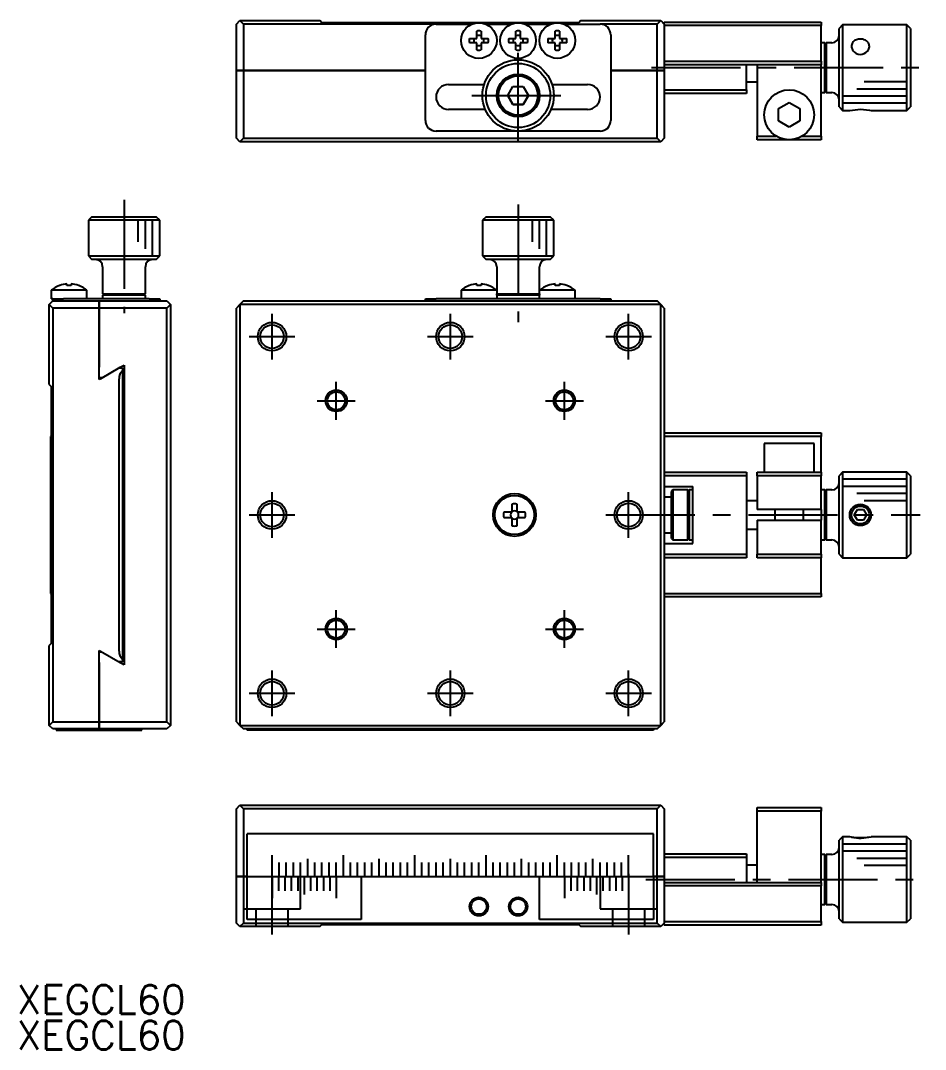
# Model space of a CAD drawing. Extents: x 17 to 272, y 4 to 148.
# Drawn here: x 17.5 to 144.4, y 4.3 to 148.5 of the extents above; entities that cross this region are included whole.
import ezdxf

# ---------------------------------------------------------------- set-up
doc = ezdxf.new("R2010")
doc.units = 0
doc.header["$LTSCALE"] = 10
doc.linetypes.add('CENTER', pattern=[2, 1.25, -0.25, 0.25, -0.25])
doc.linetypes.add('DASHED', pattern=[3.5, 2, -1.5])
doc.layers.get('0').update_dxf_attribs({"linetype": 'CONTINUOUS'})
doc.layers.add('CENTER', color=1, linetype='CENTER')
doc.styles.get("Standard").update_dxf_attribs({"font": 'txt.shx', "bigfont": '@extfont2.shx'})

msp = doc.modelspace()

# ---------------------------------------------------------------- linework, layer by layer
at = {"color": 7, "linetype": 'CONTINUOUS'}
for p, q in [((47.75, 148), (48.25, 148.5)), ((47.75, 141.5), (47.75, 148)), ((48.25, 148.5), (48.75, 148)), ((48.25, 148.5), (59.45, 148.5)), ((48.75, 148), (48.75, 141.5)), ((75.75, 148), (48.75, 148)), ((59.75, 148.2), (59.45, 148.5)), ((81.75, 148.2), (59.75, 148.2)), ((75.75, 148), (80.770204, 148)), ((87.25, 148.2), (81.75, 148.2)), ((82.729796, 148), (86.270204, 148)), ((92.75, 148.2), (87.25, 148.2)), ((88.229796, 148), (91.770204, 148)), ((95.75, 148.2), (92.75, 148.2)), ((93.729796, 148), (98.75, 148)), ((96.05, 148.5), (95.75, 148.2)), ((96.05, 148.5), (107.25, 148.5)), ((106.75, 148), (98.75, 148)), ((106.75, 148), (107.25, 148.5)), ((106.75, 141.5), (106.75, 148)), ((107.25, 148.5), (107.75, 148)), ((107.75, 148.3), (129.75, 148.3)), ((107.75, 148), (107.75, 148.3)), ((107.75, 148), (107.75, 141.5)), ((129.75, 147.8), (107.75, 147.8)), ((129.75, 148.3), (129.75, 147.8)), ((129.75, 142.8), (129.75, 147.8)), ((132.75, 147.9), (132.25, 147.4)), ((132.25, 141.9), (132.25, 147.4)), ((132.75, 147.9), (132.75, 141.9)), ((141.75, 147.9), (132.75, 147.9)), ((141.75, 135.9), (141.75, 147.9)), ((142.25, 147.4), (141.75, 147.9)), ((142.25, 147.4), (142.25, 136.4)), ((74.25, 134.5), (74.25, 146.5)), ((80.433755, 146), (81.45, 146)), ((81.45, 146), (81.45, 147.016245)), ((82.05, 147.016245), (82.05, 146)), ((82.05, 146), (83.066245, 146)), ((85.933755, 146), (86.95, 146)), ((86.95, 146), (86.95, 147.016245)), ((87.55, 147.016245), (87.55, 146)), ((87.55, 146), (88.566245, 146)), ((91.433755, 146), (92.45, 146)), ((92.45, 146), (92.45, 147.016245)), ((93.05, 147.016245), (93.05, 146)), ((93.05, 146), (94.066245, 146)), ((100.25, 146.5), (100.25, 134.5)), ((134.438845, 145.685716), (134.327297, 145.600523)), ((134.564145, 145.759167), (134.438845, 145.685716)), ((134.699716, 145.819033), (134.564145, 145.759167)), ((136.078257, 145.674032), (135.952483, 145.750534)), ((136.188586, 145.586417), (136.078257, 145.674032)), ((81.45, 145.4), (80.433755, 145.4)), ((81.45, 144.383755), (81.45, 145.4)), ((83.066245, 145.4), (82.05, 145.4)), ((82.05, 145.4), (82.05, 144.383755)), ((86.95, 145.4), (85.933755, 145.4)), ((86.95, 144.383755), (86.95, 145.4)), ((88.566245, 145.4), (87.55, 145.4)), ((87.55, 145.4), (87.55, 144.383755)), ((92.45, 145.4), (91.433755, 145.4)), ((92.45, 144.383755), (92.45, 145.4)), ((94.066245, 145.4), (93.05, 145.4)), ((93.05, 145.4), (93.05, 144.383755)), ((130.25, 145.4), (129.75, 145.4)), ((130.25, 141.9), (130.25, 145.4)), ((130.45, 145.4), (130.25, 145.2)), ((130.45, 145.4), (130.45, 141.9)), ((131.25, 145.4), (130.45, 145.4)), ((134.00704, 145.013965), (134, 144.9)), ((134, 144.9), (134.00697, 144.785116)), ((134.00697, 144.785116), (134.032318, 144.652126)), ((134.03298, 145.143633), (134.00704, 145.013965)), ((134.032318, 144.652126), (134.076765, 144.51874)), ((134.080013, 145.27299), (134.03298, 145.143633)), ((134.076765, 144.51874), (134.139411, 144.389455)), ((134.145046, 145.391865), (134.080013, 145.27299)), ((134.139411, 144.389455), (134.217933, 144.268466)), ((134.227385, 145.500935), (134.145046, 145.391865)), ((134.327297, 145.600523), (134.227385, 145.500935)), ((136.283766, 145.487928), (136.188586, 145.586417)), ((136.238337, 144.21273), (136.326237, 144.33251)), ((136.363552, 145.378342), (136.283766, 145.487928)), ((136.326237, 144.33251), (136.376895, 144.419339)), ((136.424444, 145.263004), (136.363552, 145.378342)), ((136.376895, 144.419339), (136.436617, 144.553232)), ((136.468588, 145.137894), (136.424444, 145.263004)), ((136.436617, 144.553232), (136.476335, 144.687911)), ((136.493803, 145.006981), (136.468588, 145.137894)), ((136.476335, 144.687911), (136.497266, 144.828224)), ((136.5, 144.900001), (136.493803, 145.006981)), ((136.497266, 144.828224), (136.5, 144.900001)), ((107.75, 142.8), (129.75, 142.8)), ((129.75, 142.8), (129.75, 142.3)), ((47.75, 132), (47.75, 141.5)), ((47.75, 141.5), (48.75, 141.5)), ((48.75, 141.5), (47.75, 141.5)), ((48.75, 141.5), (48.75, 132)), ((74.25, 141.5), (48.75, 141.5)), ((48.75, 141.5), (74.25, 141.5)), ((106.75, 141.5), (100.25, 141.5)), ((100.25, 141.5), (106.75, 141.5)), ((106.75, 132), (106.75, 141.5)), ((106.75, 141.5), (107.75, 141.5)), ((107.75, 141.5), (106.75, 141.5)), ((129.75, 142.3), (107.75, 142.3)), ((107.75, 141.5), (107.75, 132)), ((119.25, 138.8), (119.25, 142.3)), ((120.75, 142.3), (120.75, 132.3)), ((129.75, 132.3), (129.75, 142.3)), ((130.25, 138.4), (130.25, 141.9)), ((130.45, 141.9), (130.45, 138.4)), ((132.25, 136.4), (132.25, 141.9)), ((132.75, 141.9), (132.75, 135.9)), ((119.25, 139.9), (120.75, 139.9)), ((77.5, 139.55), (82.496317, 139.55)), ((85.806624, 138), (86.528312, 139.25)), ((86.528312, 139.25), (87.971688, 139.25)), ((87.971688, 139.25), (88.693376, 138)), ((92.003683, 139.55), (97, 139.55)), ((107.75, 138.8), (119.25, 138.8)), ((119.25, 138.8), (119.25, 138.3)), ((130.25, 138.6), (130.45, 138.4)), ((86.528312, 136.75), (85.806624, 138)), ((85.806624, 138), (86.528312, 136.75)), ((88.693376, 138), (87.971688, 136.75)), ((87.971688, 136.75), (88.693376, 138)), ((119.25, 138.3), (107.75, 138.3)), ((123.75, 136.166025), (125.25, 137.032051)), ((125.25, 137.032051), (126.75, 136.166025)), ((129.75, 138.4), (130.25, 138.4)), ((130.45, 138.4), (131.25, 138.4)), ((82.645926, 136.05), (77.5, 136.05)), ((87.971688, 136.75), (86.528312, 136.75)), ((86.528312, 136.75), (87.971688, 136.75)), ((97, 136.05), (91.854074, 136.05)), ((123.75, 134.433975), (123.75, 136.166025)), ((126.75, 136.166025), (126.75, 134.433975)), ((132.25, 136.4), (132.75, 135.9)), ((132.75, 135.9), (133.750005, 135.9)), ((133.750005, 135.9), (135.254625, 136.090519)), ((133.750005, 135.9), (133.750219, 135.9)), ((133.750219, 135.9), (133.750466, 135.9)), ((135.254625, 136.090522), (136.511696, 135.955095)), ((136.511696, 135.955095), (136.749995, 135.9)), ((136.749995, 135.9), (141.75, 135.9)), ((141.75, 135.9), (142.25, 136.4)), ((125.25, 133.567949), (123.75, 134.433975)), ((126.75, 134.433975), (125.25, 133.567949)), ((87.25, 133), (75.75, 133)), ((98.75, 133), (87.25, 133)), ((48.25, 131.5), (47.75, 132)), ((48.75, 132), (48.25, 131.5)), ((107.25, 131.5), (48.25, 131.5)), ((48.75, 132), (106.75, 132)), ((107.25, 131.5), (106.75, 132)), ((107.75, 132), (107.25, 131.5)), ((120.75, 132.3), (123.447224, 132.3)), ((120.75, 131.8), (120.75, 132.3)), ((125.25, 131.8), (120.75, 131.8)), ((129.75, 131.8), (125.25, 131.8)), ((127.052776, 132.3), (129.75, 132.3)), ((129.75, 132.3), (129.75, 131.8)), ((27.5, 121), (27, 120.5)), ((37, 120.5), (27, 120.5)), ((27, 120.5), (27, 115.5)), ((27.5, 121), (36.5, 121)), ((37, 120.5), (36.5, 121)), ((37, 115.5), (37, 120.5)), ((82.75, 121), (82.25, 120.5)), ((92.25, 120.5), (82.25, 120.5)), ((82.25, 120.5), (82.25, 115.5)), ((82.75, 121), (91.75, 121)), ((92.25, 120.5), (91.75, 121)), ((92.25, 115.5), (92.25, 120.5)), ((27, 115.5), (37, 115.5)), ((27, 115.5), (27.5, 115)), ((36.5, 115), (37, 115.5)), ((82.25, 115.5), (87.25, 115.5)), ((82.25, 115.5), (82.75, 115)), ((87.25, 115.5), (92.25, 115.5)), ((91.75, 115), (92.25, 115.5)), ((36.5, 115), (27.5, 115)), ((29, 114), (29, 110.2)), ((35, 110.2), (35, 114)), ((87.25, 115), (82.75, 115)), ((84.25, 114), (84.25, 110.2)), ((91.75, 115), (87.25, 115)), ((90.25, 110.2), (90.25, 114)), ((22.983755, 111.365302), (22.95, 111.365302)), ((24, 111.365302), (24, 111.577436)), ((24.6, 111.365302), (24, 111.365302)), ((24.6, 111.577436), (24.6, 111.365302)), ((25.65, 111.365302), (25.616245, 111.365302)), ((80.433755, 111.365302), (80.4, 111.365302)), ((81.45, 111.365302), (81.45, 111.577436)), ((82.05, 111.365302), (81.45, 111.365302)), ((82.05, 111.577436), (82.05, 111.365302)), ((83.1, 111.365302), (83.066245, 111.365302)), ((91.433755, 111.365302), (91.4, 111.365302)), ((92.45, 111.365302), (92.45, 111.577436)), ((93.05, 111.365302), (92.45, 111.365302)), ((93.05, 111.577436), (93.05, 111.365302)), ((94.1, 111.365302), (94.066245, 111.365302)), ((26.8, 110.722499), (21.8, 110.722499)), ((21.8, 110.722499), (21.8, 109.5)), ((26.8, 109.5), (26.8, 110.722499)), ((29, 110.2), (35, 110.2)), ((29, 110.2), (29.2, 110)), ((35, 110), (29, 110)), ((29, 110), (29, 109.5)), ((34.8, 110), (29.2, 110)), ((34.8, 110), (35, 110.2)), ((35, 109.5), (35, 110)), ((84.25, 110.722499), (79.25, 110.722499)), ((79.25, 110.722499), (79.25, 109.5)), ((84.25, 110.2), (87.25, 110.2)), ((84.25, 110), (84.25, 110.2)), ((84.25, 110.2), (84.45, 110)), ((84.45, 110), (84.25, 110)), ((90.25, 110), (84.25, 110)), ((84.25, 110), (84.25, 109.5)), ((87.25, 110.2), (90.25, 110.2)), ((90.05, 110), (90.25, 110.2)), ((90.25, 110), (90.05, 110)), ((95.25, 110.722499), (90.25, 110.722499)), ((90.25, 110.2), (90.25, 110)), ((90.25, 109.5), (90.25, 110)), ((95.25, 109.5), (95.25, 110.722499)), ((21.5, 108.7), (22, 109.2)), ((21.5, 97.5), (21.5, 108.7)), ((22, 108.2), (21.5, 108.7)), ((22, 109.5), (21.8, 109.5)), ((22, 109.2), (22, 109.5)), ((22, 109.5), (23.5, 109.5)), ((22, 109.2), (28.5, 109.2)), ((22, 108.2), (22, 50.2)), ((28.5, 108.2), (22, 108.2)), ((35.5, 109.5), (23.5, 109.5)), ((28.5, 109.2), (38, 109.2)), ((28.5, 108.2), (28.5, 109.2)), ((28.5, 109.2), (28.5, 108.2)), ((38, 108.2), (28.5, 108.2)), ((28.5, 108.2), (28.5, 99.9)), ((28.5, 99.9), (28.5, 108.2)), ((35.5, 109.5), (37, 109.5)), ((37, 109.5), (37, 109.2)), ((38, 109.2), (38.5, 108.7)), ((38.5, 108.7), (38, 108.2)), ((38, 50.2), (38, 108.2)), ((38.5, 108.7), (38.5, 49.7)), ((48.25, 108.7), (47.75, 108.2)), ((47.75, 50.2), (47.75, 108.2)), ((48.75, 109.2), (48.25, 108.7)), ((107.25, 108.7), (48.25, 108.7)), ((48.25, 108.7), (48.25, 49.7)), ((48.75, 109.2), (106.75, 109.2)), ((74.25, 109.2), (74.25, 109.5)), ((74.25, 109.5), (75.75, 109.5)), ((90.25, 109.5), (75.75, 109.5)), ((98.75, 109.5), (90.25, 109.5)), ((98.75, 109.5), (100.25, 109.5)), ((100.25, 109.5), (100.25, 109.2)), ((107.25, 108.7), (106.75, 109.2)), ((107.75, 108.2), (107.25, 108.7)), ((107.25, 49.7), (107.25, 108.7)), ((107.75, 108.2), (107.75, 50.2)), ((28.5, 98.1795), (28.5, 99.9)), ((28.708712, 98.3), (31.480385, 99.9)), ((31.30718, 99.8), (31.8, 99.8)), ((31.480385, 99.9), (32, 100.2)), ((31.8, 99.8), (31.8, 99.418034)), ((32, 100.2), (32, 58.2)), ((28.881917, 98.4), (28.5, 98.4)), ((28.708712, 98.3), (28.5, 98.1795)), ((31.3, 60.1), (31.3, 98.3)), ((31.8, 99.418034), (31.8, 58.981966)), ((21.5, 97.5), (21.8, 97.2)), ((21.8, 97.2), (21.8, 61.2)), ((21.8, 90.3), (21.7, 90.2)), ((21.7, 90.2), (21.7, 68.2)), ((107.75, 90.7), (129.75, 90.7)), ((129.75, 90.2), (107.75, 90.2)), ((129.75, 90.7), (129.75, 90.2)), ((129.75, 85.2), (129.75, 90.2)), ((32, 89.2), (31.8, 89.2)), ((128.75, 89.2), (121.75, 89.2)), ((121.75, 89.2), (121.75, 85.2)), ((128.75, 85.2), (128.75, 89.2)), ((31.8, 85.2), (32, 85.2)), ((107.75, 85.2), (119.25, 85.2)), ((119.25, 85.2), (119.25, 84.7)), ((120.75, 85.2), (123.447224, 85.2)), ((120.75, 84.7), (120.75, 85.2)), ((123.447224, 85.2), (127.052776, 85.2)), ((127.052776, 85.2), (129.75, 85.2)), ((129.75, 85.2), (129.75, 84.7)), ((132.75, 85.2), (132.25, 84.7)), ((132.75, 85.2), (132.75, 73.2)), ((141.75, 85.2), (132.75, 85.2)), ((141.75, 73.2), (141.75, 85.2)), ((142.25, 84.7), (141.75, 85.2)), ((32, 84.2), (31.8, 84.2)), ((119.25, 84.7), (107.75, 84.7)), ((119.25, 84.7), (119.25, 73.7)), ((129.75, 84.7), (120.75, 84.7)), ((120.75, 84.7), (120.75, 79.95)), ((129.75, 79.95), (129.75, 84.7)), ((132.25, 73.7), (132.25, 84.7)), ((142.25, 84.7), (142.25, 73.7)), ((107.75, 83.2), (111.75, 83.2)), ((108.95, 82.7), (108.75, 82.5)), ((108.75, 75.9), (108.75, 82.5)), ((108.95, 82.7), (108.95, 75.7)), ((111.05, 82.7), (108.95, 82.7)), ((111.05, 75.7), (111.05, 82.7)), ((111.25, 82.5), (111.05, 82.7)), ((111.25, 82.7), (111.25, 75.7)), ((111.25, 82.7), (111.25, 82.5)), ((111.75, 82.7), (111.25, 82.7)), ((111.75, 75.2), (111.75, 83.2)), ((130.25, 82.7), (129.75, 82.7)), ((130.25, 75.7), (130.25, 82.7)), ((130.25, 82.5), (130.25, 82.7)), ((130.45, 82.7), (130.25, 82.5)), ((130.45, 82.7), (130.45, 75.7)), ((131.25, 82.7), (130.45, 82.7)), ((108.75, 81.7), (107.75, 81.7)), ((120.75, 81.2), (119.25, 81.2)), ((86.38, 79.57), (85.244809, 79.57)), ((86.38, 80.705191), (86.38, 79.57)), ((87.12, 79.57), (87.12, 80.705191)), ((88.255191, 79.57), (87.12, 79.57)), ((129.75, 79.95), (120.75, 79.95)), ((123.25, 79.95), (123.25, 78.450019)), ((127.25, 78.450019), (127.25, 79.95)), ((129.75, 79.95), (129.75, 78.45)), ((134.383975, 79.2), (134.816987, 79.95)), ((134.816987, 79.95), (135.683013, 79.95)), ((135.683013, 79.95), (136.116025, 79.2)), ((85.244809, 78.83), (86.38, 78.83)), ((86.38, 78.83), (86.38, 77.694809)), ((87.12, 77.694809), (87.12, 78.83)), ((87.12, 78.83), (88.255191, 78.83)), ((120.75, 78.45), (129.75, 78.45)), ((120.75, 78.45), (120.75, 73.7)), ((129.75, 73.7), (129.75, 78.45)), ((134.816987, 78.45), (134.383975, 79.2)), ((135.683013, 78.45), (134.816987, 78.45)), ((136.116025, 79.2), (135.683013, 78.45)), ((107.75, 76.7), (108.75, 76.7)), ((119.25, 77.2), (120.75, 77.2)), ((107.75, 75.2), (111.75, 75.2)), ((108.75, 75.9), (108.95, 75.7)), ((108.95, 75.7), (111.05, 75.7)), ((111.05, 75.7), (111.25, 75.9)), ((111.25, 75.9), (111.25, 75.7)), ((111.25, 75.7), (111.75, 75.7)), ((129.75, 75.7), (130.25, 75.7)), ((130.25, 75.7), (130.25, 75.9)), ((130.25, 75.9), (130.45, 75.7)), ((130.45, 75.7), (131.25, 75.7)), ((31.8, 74.2), (32, 74.2)), ((107.75, 73.7), (119.25, 73.7)), ((119.25, 73.7), (119.25, 73.2)), ((120.75, 73.7), (129.75, 73.7)), ((120.75, 73.2), (120.75, 73.7)), ((129.75, 73.7), (129.75, 73.2)), ((132.25, 73.7), (132.75, 73.2)), ((141.75, 73.2), (142.25, 73.7)), ((31.8, 73.2), (32, 73.2)), ((119.25, 73.2), (107.75, 73.2)), ((129.75, 73.2), (120.75, 73.2)), ((129.75, 68.2), (129.75, 73.2)), ((132.75, 73.2), (141.75, 73.2)), ((21.7, 68.2), (21.8, 68.1)), ((107.75, 68.2), (129.75, 68.2)), ((129.75, 68.2), (129.75, 67.7)), ((129.75, 67.7), (107.75, 67.7)), ((21.8, 61.2), (21.5, 60.9)), ((21.5, 49.7), (21.5, 60.9)), ((28.5, 60.2205), (28.708712, 60.1)), ((28.5, 58.5), (28.5, 60.2205)), ((28.5, 60), (28.881917, 60)), ((28.708712, 60.1), (31.480385, 58.5)), ((28.5, 58.5), (28.5, 50.2)), ((28.5, 50.2), (28.5, 58.5)), ((31.8, 58.6), (31.30718, 58.6)), ((32, 58.2), (31.480385, 58.5)), ((31.8, 58.981966), (31.8, 58.6)), ((21.5, 49.7), (22, 50.2)), ((22, 49.2), (21.5, 49.7)), ((22, 50.2), (28.5, 50.2)), ((28.5, 49.2), (22, 49.2)), ((22.5, 49.2), (22.5, 49.05)), ((22.5, 49.05), (28.5, 49.05)), ((28.5, 50.2), (38, 50.2)), ((28.5, 49.2), (28.5, 50.2)), ((28.5, 50.2), (28.5, 49.2)), ((28.5, 49.2), (28.5, 49.05)), ((28.5, 49.2), (28.5, 49.05)), ((38, 49.2), (28.5, 49.2)), ((28.5, 49.05), (34.5, 49.05)), ((34.5, 49.05), (34.5, 49.2)), ((38, 50.2), (38.5, 49.7)), ((38.5, 49.7), (38, 49.2)), ((47.75, 50.2), (48.25, 49.7)), ((48.25, 49.7), (107.25, 49.7)), ((48.25, 49.7), (48.75, 49.2)), ((106.75, 49.2), (48.75, 49.2)), ((49.25, 49.05), (49.25, 49.2)), ((106.25, 49.05), (49.25, 49.05)), ((106.25, 49.2), (106.25, 49.05)), ((106.75, 49.2), (107.25, 49.7)), ((107.25, 49.7), (107.75, 50.2)), ((47.75, 38), (48.25, 38.5)), ((47.75, 28.5), (47.75, 38)), ((48.25, 38.5), (48.75, 38)), ((48.25, 38.5), (107.25, 38.5)), ((106.75, 38), (48.75, 38)), ((48.75, 38), (48.75, 28.5)), ((106.75, 38), (107.25, 38.5)), ((106.75, 28.5), (106.75, 38)), ((107.25, 38.5), (107.75, 38)), ((107.75, 38), (107.75, 28.5)), ((120.75, 38.2), (129.75, 38.2)), ((120.75, 37.7), (120.75, 38.2)), ((129.75, 37.7), (120.75, 37.7)), ((120.75, 27.7), (120.75, 37.7)), ((129.75, 38.2), (129.75, 37.7)), ((129.75, 27.7), (129.75, 37.7)), ((49.25, 28.5), (49.25, 34.5)), ((106.25, 34.5), (49.25, 34.5)), ((106.25, 28.5), (106.25, 34.5)), ((132.75, 34.1), (132.25, 33.6)), ((132.25, 22.6), (132.25, 33.6)), ((132.75, 34.1), (132.75, 22.1)), ((133.750005, 34.1), (132.75, 34.1)), ((133.98831, 34.044903), (133.750005, 34.1)), ((133.7503, 34.1), (133.750005, 34.1)), ((133.750918, 34.1), (133.7503, 34.1)), ((136.5, 34.1), (136.496185, 34.099206)), ((141.75, 34.1), (136.749995, 34.1)), ((141.75, 28.1), (141.75, 34.1)), ((142.25, 33.6), (141.75, 34.1)), ((142.25, 33.6), (142.25, 28.1)), ((107.75, 31.7), (119.25, 31.7)), ((119.25, 31.2), (107.75, 31.2)), ((119.25, 31.7), (119.25, 31.2)), ((119.25, 31.2), (119.25, 27.7)), ((130.25, 31.6), (129.75, 31.6)), ((130.25, 24.6), (130.25, 31.6)), ((130.45, 31.6), (130.25, 31.4)), ((130.25, 24.8), (130.25, 31.4)), ((130.45, 31.6), (130.45, 24.6)), ((131.25, 31.6), (130.45, 31.6)), ((120.75, 30.1), (119.25, 30.1)), ((48.75, 28.5), (47.75, 28.5)), ((47.75, 22), (47.75, 28.5)), ((47.75, 28.5), (48.75, 28.5)), ((48.75, 28.5), (49.24, 28.5)), ((48.75, 28.5), (48.75, 22)), ((49.24, 28.5), (48.75, 28.5)), ((49.25, 22.5), (49.25, 28.5)), ((49.25, 28.5), (52.74, 28.5)), ((49.25, 28.5), (52.74, 28.5)), ((52.74, 28.5), (52.75, 28.5)), ((52.74, 28.5), (52.75, 28.5)), ((52.75, 28.5), (52.76, 28.5)), ((52.75, 28.5), (52.76, 28.5)), ((52.76, 28.5), (53.64, 28.5)), ((52.76, 28.5), (53.64, 28.5)), ((53.64, 28.5), (53.65, 28.5)), ((53.64, 28.5), (53.65, 28.5)), ((53.65, 28.5), (53.66, 28.5)), ((53.65, 28.5), (53.66, 28.5)), ((53.66, 28.5), (53.74, 28.5)), ((53.66, 28.5), (53.75, 28.5)), ((53.74, 28.5), (53.75, 28.5)), ((53.75, 28.5), (53.76, 28.5)), ((53.75, 28.5), (54.54, 28.5)), ((53.76, 28.5), (54.54, 28.5)), ((54.54, 28.5), (54.55, 28.5)), ((54.54, 28.5), (54.55, 28.5)), ((54.55, 28.5), (54.56, 28.5)), ((54.55, 28.5), (54.56, 28.5)), ((54.56, 28.5), (54.74, 28.5)), ((54.56, 28.5), (54.75, 28.5)), ((54.74, 28.5), (54.75, 28.5)), ((54.75, 28.5), (54.76, 28.5)), ((54.75, 28.5), (55.44, 28.5)), ((54.76, 28.5), (55.44, 28.5)), ((55.44, 28.5), (55.45, 28.5)), ((55.44, 28.5), (55.45, 28.5)), ((55.45, 28.5), (55.46, 28.5)), ((55.45, 28.5), (55.46, 28.5)), ((55.46, 28.5), (55.74, 28.5)), ((55.46, 28.5), (55.75, 28.5)), ((55.74, 28.5), (55.75, 28.5)), ((55.75, 28.5), (55.76, 28.5)), ((55.75, 28.5), (56.34, 28.5)), ((55.76, 28.5), (56.34, 28.5)), ((56.34, 28.5), (56.35, 28.5)), ((56.34, 28.5), (56.35, 28.5)), ((56.35, 28.5), (56.36, 28.5)), ((56.35, 28.5), (56.36, 28.5)), ((56.36, 28.5), (56.74, 28.5)), ((56.36, 28.5), (56.75, 28.5)), ((56.74, 28.5), (56.75, 28.5)), ((56.75, 28.5), (56.76, 28.5)), ((56.75, 28.5), (57.24, 28.5)), ((56.76, 28.5), (57.24, 28.5)), ((57.24, 28.5), (57.25, 28.5)), ((57.24, 28.5), (57.25, 28.5)), ((57.25, 28.5), (57.26, 28.5)), ((57.25, 28.5), (57.26, 28.5)), ((57.26, 28.5), (57.74, 28.5)), ((57.26, 28.5), (57.75, 28.5)), ((57.74, 28.5), (57.75, 28.5)), ((57.75, 28.5), (57.76, 28.5)), ((57.75, 28.5), (58.14, 28.5)), ((57.76, 28.5), (58.14, 28.5)), ((58.14, 28.5), (58.15, 28.5)), ((58.14, 28.5), (58.15, 28.5)), ((58.15, 28.5), (58.16, 28.5)), ((58.15, 28.5), (58.16, 28.5)), ((58.16, 28.5), (58.74, 28.5)), ((58.16, 28.5), (58.75, 28.5)), ((58.74, 28.5), (58.75, 28.5)), ((58.75, 28.5), (58.76, 28.5)), ((58.75, 28.5), (59.04, 28.5)), ((58.76, 28.5), (59.04, 28.5)), ((59.04, 28.5), (59.05, 28.5)), ((59.04, 28.5), (59.05, 28.5)), ((59.05, 28.5), (59.06, 28.5)), ((59.05, 28.5), (59.06, 28.5)), ((59.06, 28.5), (59.74, 28.5)), ((59.06, 28.5), (59.75, 28.5)), ((59.74, 28.5), (59.75, 28.5)), ((59.75, 28.5), (59.76, 28.5)), ((59.75, 28.5), (59.94, 28.5)), ((59.76, 28.5), (59.94, 28.5)), ((59.94, 28.5), (59.95, 28.5)), ((59.94, 28.5), (59.95, 28.5)), ((59.95, 28.5), (59.96, 28.5)), ((59.95, 28.5), (59.96, 28.5)), ((59.96, 28.5), (60.74, 28.5)), ((59.96, 28.5), (60.75, 28.5)), ((60.74, 28.5), (60.75, 28.5)), ((60.75, 28.5), (60.76, 28.5)), ((60.75, 28.5), (60.84, 28.5)), ((60.76, 28.5), (60.84, 28.5)), ((60.84, 28.5), (60.85, 28.5)), ((60.84, 28.5), (60.85, 28.5)), ((60.85, 28.5), (60.86, 28.5)), ((60.85, 28.5), (60.86, 28.5)), ((60.86, 28.5), (61.74, 28.5)), ((60.86, 28.5), (61.74, 28.5)), ((61.74, 28.5), (61.75, 28.5)), ((61.74, 28.5), (61.75, 28.5)), ((61.75, 28.5), (61.76, 28.5)), ((61.75, 28.5), (61.76, 28.5)), ((61.76, 28.5), (62.74, 28.5)), ((61.76, 28.5), (62.75, 28.5)), ((62.74, 28.5), (62.75, 28.5)), ((62.75, 28.5), (62.76, 28.5)), ((62.75, 28.5), (63.75, 28.5)), ((62.76, 28.5), (63.74, 28.5)), ((63.74, 28.5), (63.75, 28.5)), ((63.75, 28.5), (63.76, 28.5)), ((63.75, 28.5), (64.75, 28.5)), ((63.76, 28.5), (64.74, 28.5)), ((64.74, 28.5), (64.75, 28.5)), ((64.75, 28.5), (64.76, 28.5)), ((64.75, 28.5), (65.25, 28.5)), ((64.76, 28.5), (65.25, 28.5)), ((65.25, 28.5), (65.25, 22.5)), ((65.25, 28.5), (65.26, 28.5)), ((65.26, 28.5), (65.75, 28.5)), ((65.75, 28.5), (66.75, 28.5)), ((66.75, 28.5), (67.75, 28.5)), ((67.75, 28.5), (68.75, 28.5)), ((68.75, 28.5), (69.75, 28.5)), ((69.75, 28.5), (70.75, 28.5)), ((70.75, 28.5), (71.75, 28.5)), ((71.75, 28.5), (72.75, 28.5)), ((72.75, 28.5), (73.75, 28.5)), ((73.75, 28.5), (74.75, 28.5)), ((74.75, 28.5), (75.75, 28.5)), ((75.75, 28.5), (76.75, 28.5)), ((76.75, 28.5), (77.75, 28.5)), ((77.75, 28.5), (78.75, 28.5)), ((78.75, 28.5), (79.75, 28.5)), ((79.75, 28.5), (80.75, 28.5)), ((80.75, 28.5), (81.75, 28.5)), ((81.75, 28.5), (82.75, 28.5)), ((82.75, 28.5), (83.75, 28.5)), ((83.75, 28.5), (84.75, 28.5)), ((84.75, 28.5), (85.75, 28.5)), ((85.75, 28.5), (86.75, 28.5)), ((86.75, 28.5), (87.75, 28.5)), ((87.75, 28.5), (88.75, 28.5)), ((88.75, 28.5), (89.75, 28.5)), ((89.75, 28.5), (90.24, 28.5)), ((90.24, 28.5), (90.25, 28.5)), ((90.25, 22.5), (90.25, 28.5)), ((90.25, 28.5), (90.74, 28.5)), ((90.25, 28.5), (90.75, 28.5)), ((90.74, 28.5), (90.75, 28.5)), ((90.75, 28.5), (90.76, 28.5)), ((90.75, 28.5), (91.75, 28.5)), ((90.76, 28.5), (91.74, 28.5)), ((91.74, 28.5), (91.75, 28.5)), ((91.75, 28.5), (91.76, 28.5)), ((91.75, 28.5), (92.75, 28.5)), ((91.76, 28.5), (92.74, 28.5)), ((92.74, 28.5), (92.75, 28.5)), ((92.75, 28.5), (92.76, 28.5)), ((92.75, 28.5), (93.74, 28.5)), ((92.76, 28.5), (93.74, 28.5)), ((93.74, 28.5), (93.75, 28.5)), ((93.74, 28.5), (93.75, 28.5)), ((93.75, 28.5), (93.76, 28.5)), ((93.75, 28.5), (93.76, 28.5)), ((93.76, 28.5), (94.64, 28.5)), ((93.76, 28.5), (94.64, 28.5)), ((94.64, 28.5), (94.65, 28.5)), ((94.64, 28.5), (94.65, 28.5)), ((94.65, 28.5), (94.66, 28.5)), ((94.65, 28.5), (94.66, 28.5)), ((94.66, 28.5), (94.74, 28.5)), ((94.66, 28.5), (94.75, 28.5)), ((94.74, 28.5), (94.75, 28.5)), ((94.75, 28.5), (94.76, 28.5)), ((94.75, 28.5), (95.54, 28.5)), ((94.76, 28.5), (95.54, 28.5)), ((95.54, 28.5), (95.55, 28.5)), ((95.54, 28.5), (95.55, 28.5)), ((95.55, 28.5), (95.56, 28.5)), ((95.55, 28.5), (95.56, 28.5)), ((95.56, 28.5), (95.74, 28.5)), ((95.56, 28.5), (95.75, 28.5)), ((95.74, 28.5), (95.75, 28.5)), ((95.75, 28.5), (95.76, 28.5)), ((95.75, 28.5), (96.44, 28.5)), ((95.76, 28.5), (96.44, 28.5)), ((96.44, 28.5), (96.45, 28.5)), ((96.44, 28.5), (96.45, 28.5)), ((96.45, 28.5), (96.46, 28.5)), ((96.45, 28.5), (96.46, 28.5)), ((96.46, 28.5), (96.74, 28.5)), ((96.46, 28.5), (96.75, 28.5)), ((96.74, 28.5), (96.75, 28.5)), ((96.75, 28.5), (96.76, 28.5)), ((96.75, 28.5), (97.34, 28.5)), ((96.76, 28.5), (97.34, 28.5)), ((97.34, 28.5), (97.35, 28.5)), ((97.34, 28.5), (97.35, 28.5)), ((97.35, 28.5), (97.36, 28.5)), ((97.35, 28.5), (97.36, 28.5)), ((97.36, 28.5), (97.74, 28.5)), ((97.36, 28.5), (97.75, 28.5)), ((97.74, 28.5), (97.75, 28.5)), ((97.75, 28.5), (97.76, 28.5)), ((97.75, 28.5), (98.24, 28.5)), ((97.76, 28.5), (98.24, 28.5)), ((98.24, 28.5), (98.25, 28.5)), ((98.24, 28.5), (98.25, 28.5)), ((98.25, 28.5), (98.26, 28.5)), ((98.25, 28.5), (98.26, 28.5)), ((98.26, 28.5), (98.74, 28.5)), ((98.26, 28.5), (98.75, 28.5)), ((98.74, 28.5), (98.75, 28.5)), ((98.75, 28.5), (98.76, 28.5)), ((98.75, 28.5), (99.14, 28.5)), ((98.76, 28.5), (99.14, 28.5)), ((99.14, 28.5), (99.15, 28.5)), ((99.14, 28.5), (99.15, 28.5)), ((99.15, 28.5), (99.16, 28.5)), ((99.15, 28.5), (99.16, 28.5)), ((99.16, 28.5), (99.74, 28.5)), ((99.16, 28.5), (99.75, 28.5)), ((99.74, 28.5), (99.75, 28.5)), ((99.75, 28.5), (99.76, 28.5)), ((99.75, 28.5), (100.04, 28.5)), ((99.76, 28.5), (100.04, 28.5)), ((100.04, 28.5), (100.05, 28.5)), ((100.04, 28.5), (100.05, 28.5)), ((100.05, 28.5), (100.06, 28.5)), ((100.05, 28.5), (100.06, 28.5)), ((100.06, 28.5), (100.74, 28.5)), ((100.06, 28.5), (100.75, 28.5)), ((100.74, 28.5), (100.75, 28.5)), ((100.75, 28.5), (100.76, 28.5)), ((100.75, 28.5), (100.94, 28.5)), ((100.76, 28.5), (100.94, 28.5)), ((100.94, 28.5), (100.95, 28.5)), ((100.94, 28.5), (100.95, 28.5)), ((100.95, 28.5), (100.96, 28.5)), ((100.95, 28.5), (100.96, 28.5)), ((100.96, 28.5), (101.74, 28.5)), ((100.96, 28.5), (101.75, 28.5)), ((101.74, 28.5), (101.75, 28.5)), ((101.75, 28.5), (101.76, 28.5)), ((101.75, 28.5), (101.84, 28.5)), ((101.76, 28.5), (101.84, 28.5)), ((101.84, 28.5), (101.85, 28.5)), ((101.84, 28.5), (101.85, 28.5)), ((101.85, 28.5), (101.86, 28.5)), ((101.85, 28.5), (101.86, 28.5)), ((101.86, 28.5), (102.74, 28.5)), ((101.86, 28.5), (102.74, 28.5)), ((102.74, 28.5), (102.75, 28.5)), ((102.74, 28.5), (102.75, 28.5)), ((102.75, 28.5), (102.76, 28.5)), ((102.75, 28.5), (102.76, 28.5)), ((102.76, 28.5), (106.25, 28.5)), ((102.76, 28.5), (106.25, 28.5)), ((106.25, 28.5), (106.25, 22.5)), ((106.26, 28.5), (106.75, 28.5)), ((106.75, 28.5), (106.26, 28.5)), ((107.75, 28.5), (106.75, 28.5)), ((106.75, 22), (106.75, 28.5)), ((106.75, 28.5), (107.75, 28.5)), ((107.75, 28.5), (107.75, 22)), ((107.75, 27.7), (129.75, 27.7)), ((129.75, 27.7), (129.75, 27.2)), ((141.75, 22.1), (141.75, 28.1)), ((142.25, 28.1), (142.25, 22.6)), ((129.75, 27.2), (107.75, 27.2)), ((129.75, 22.2), (129.75, 27.2)), ((129.75, 24.6), (130.25, 24.6)), ((130.25, 24.8), (130.45, 24.6)), ((130.45, 24.6), (131.25, 24.6)), ((48.25, 21.5), (47.75, 22)), ((48.75, 22), (48.25, 21.5)), ((48.75, 22), (106.75, 22)), ((65.25, 22.5), (49.25, 22.5)), ((59.45, 21.5), (59.75, 21.8)), ((59.75, 21.8), (95.75, 21.8)), ((106.25, 22.5), (90.25, 22.5)), ((95.75, 21.8), (96.05, 21.5)), ((107.25, 21.5), (106.75, 22)), ((107.75, 22), (107.25, 21.5)), ((107.75, 22.2), (129.75, 22.2)), ((107.75, 21.7), (107.75, 22)), ((129.75, 21.7), (107.75, 21.7)), ((129.75, 22.2), (129.75, 21.7)), ((132.25, 22.6), (132.75, 22.1)), ((132.75, 22.1), (141.75, 22.1)), ((141.75, 22.1), (142.25, 22.6)), ((59.45, 21.5), (48.25, 21.5)), ((107.25, 21.5), (96.05, 21.5))]:
    msp.add_line(p, q, dxfattribs=at)
at = {"color": 3, "linetype": 'CONTINUOUS'}
for p, q in [((141.75, 139.9), (135.75, 139.9)), ((141.75, 138.9), (134.75, 138.9)), ((141.75, 137.9), (132.75, 137.9)), ((141.75, 136.9), (132.75, 136.9)), ((34, 117.5), (34, 120.5)), ((35, 116.5), (35, 120.5)), ((36, 115.5), (36, 120.5)), ((89.25, 117.5), (89.25, 120.5)), ((90.25, 116.5), (90.25, 120.5)), ((91.25, 115.5), (91.25, 120.5)), ((141.75, 84.2), (132.75, 84.2)), ((141.75, 83.2), (132.75, 83.2)), ((141.75, 82.2), (134.75, 82.2)), ((141.75, 81.2), (135.75, 81.2)), ((132.75, 33.1), (141.75, 33.1)), ((132.75, 32.1), (141.75, 32.1)), ((52.75, 31), (52.75, 31.5)), ((52.75, 30.5), (52.75, 31)), ((52.75, 28.5), (52.75, 30.5)), ((53.75, 28.5), (53.75, 30.5)), ((54.75, 28.5), (54.75, 30.5)), ((55.75, 28.5), (55.75, 30.5)), ((56.75, 28.5), (56.75, 30.5)), ((57.75, 30.5), (57.75, 31)), ((57.75, 28.5), (57.75, 30.5)), ((58.75, 28.5), (58.75, 30.5)), ((59.75, 28.5), (59.75, 30.5)), ((60.75, 28.5), (60.75, 30.5)), ((61.75, 28.5), (61.75, 30.5)), ((62.75, 31), (62.75, 31.5)), ((62.75, 30.5), (62.75, 31)), ((62.75, 28.5), (62.75, 30.5)), ((63.75, 28.5), (63.75, 30.5)), ((64.75, 28.5), (64.75, 30.5)), ((65.75, 28.5), (65.75, 30.5)), ((66.75, 28.5), (66.75, 30.5)), ((67.75, 30.5), (67.75, 31)), ((67.75, 28.5), (67.75, 30.5)), ((68.75, 28.5), (68.75, 30.5)), ((69.75, 28.5), (69.75, 30.5)), ((70.75, 28.5), (70.75, 30.5)), ((71.75, 28.5), (71.75, 30.5)), ((72.75, 31), (72.75, 31.5)), ((72.75, 30.5), (72.75, 31)), ((72.75, 28.5), (72.75, 30.5)), ((73.75, 28.5), (73.75, 30.5)), ((74.75, 28.5), (74.75, 30.5)), ((75.75, 28.5), (75.75, 30.5)), ((76.75, 28.5), (76.75, 30.5)), ((77.75, 30.5), (77.75, 31)), ((77.75, 28.5), (77.75, 30.5)), ((78.75, 28.5), (78.75, 30.5)), ((79.75, 28.5), (79.75, 30.5)), ((80.75, 28.5), (80.75, 30.5)), ((81.75, 28.5), (81.75, 30.5)), ((82.75, 31), (82.75, 31.5)), ((82.75, 30.5), (82.75, 31)), ((82.75, 28.5), (82.75, 30.5)), ((83.75, 28.5), (83.75, 30.5)), ((84.75, 28.5), (84.75, 30.5)), ((85.75, 28.5), (85.75, 30.5)), ((86.75, 28.5), (86.75, 30.5)), ((87.75, 30.5), (87.75, 31)), ((87.75, 28.5), (87.75, 30.5)), ((88.75, 28.5), (88.75, 30.5)), ((89.75, 28.5), (89.75, 30.5)), ((90.75, 28.5), (90.75, 30.5)), ((91.75, 28.5), (91.75, 30.5)), ((92.75, 31), (92.75, 31.5)), ((92.75, 30.5), (92.75, 31)), ((92.75, 28.5), (92.75, 30.5)), ((93.75, 28.5), (93.75, 30.5)), ((94.75, 28.5), (94.75, 30.5)), ((95.75, 28.5), (95.75, 30.5)), ((96.75, 28.5), (96.75, 30.5)), ((97.75, 30.5), (97.75, 31)), ((97.75, 28.5), (97.75, 30.5)), ((98.75, 28.5), (98.75, 30.5)), ((99.75, 28.5), (99.75, 30.5)), ((100.75, 28.5), (100.75, 30.5)), ((101.75, 28.5), (101.75, 30.5)), ((102.75, 31), (102.75, 31.5)), ((102.75, 30.5), (102.75, 31)), ((102.75, 28.5), (102.75, 30.5)), ((134.75, 31.1), (141.75, 31.1)), ((135.75, 30.1), (141.75, 30.1)), ((52.75, 28.5), (52.75, 26.5)), ((53.65, 28.5), (53.65, 26.5)), ((54.55, 28.5), (54.55, 26.5)), ((55.45, 28.5), (55.45, 26.5)), ((56.35, 28.5), (56.35, 26.5)), ((57.25, 28.5), (57.25, 26.5)), ((58.15, 28.5), (58.15, 26.5)), ((59.05, 28.5), (59.05, 26.5)), ((59.95, 28.5), (59.95, 26.5)), ((60.85, 28.5), (60.85, 26.5)), ((61.75, 28.5), (61.75, 26.5)), ((93.75, 28.5), (93.75, 26.5)), ((94.65, 28.5), (94.65, 26.5)), ((95.55, 28.5), (95.55, 26.5)), ((96.45, 28.5), (96.45, 26.5)), ((97.35, 28.5), (97.35, 26.5)), ((98.25, 28.5), (98.25, 26.5)), ((99.15, 28.5), (99.15, 26.5)), ((100.05, 28.5), (100.05, 26.5)), ((100.95, 28.5), (100.95, 26.5)), ((101.85, 28.5), (101.85, 26.5)), ((102.75, 28.5), (102.75, 26.5)), ((52.75, 26.5), (52.75, 26)), ((52.75, 26), (52.75, 25.5)), ((57.25, 26.5), (57.25, 26)), ((61.75, 26.5), (61.75, 26)), ((61.75, 26), (61.75, 25.5)), ((93.75, 26.5), (93.75, 26)), ((93.75, 26), (93.75, 25.5)), ((98.25, 26.5), (98.25, 26)), ((102.75, 26.5), (102.75, 26)), ((102.75, 26), (102.75, 25.5))]:
    msp.add_line(p, q, dxfattribs=at)
at = {"color": 3, "linetype": 'DASHED'}
for p, q in [((85.675, 29.85), (85.676511, 29.849072)), ((56.75, 24), (56.75, 28.5)), ((98.75, 28.5), (98.75, 24)), ((48.75, 24), (56.75, 24)), ((50.5, 24), (50.5, 21.5)), ((55, 21.5), (55, 24)), ((98.75, 24), (106.75, 24)), ((100.5, 24), (100.5, 21.5)), ((105, 21.5), (105, 24))]:
    msp.add_line(p, q, dxfattribs=at)
at = {"color": 7, "linetype": 'CONTINUOUS'}
for centre, radius in [((81.75, 145.7), 2.5), ((87.25, 145.7), 2.5), ((92.75, 145.7), 2.5), ((87.25, 138), 5), ((87.25, 138), 4.5), ((87.25, 138), 3), ((87.25, 138), 2.75), ((125.25, 135.3), 3.5), ((52.75, 104.2), 1.65), ((77.75, 104.2), 1.65), ((102.75, 104.2), 1.65), ((61.75, 95.2), 1.25), ((93.75, 95.2), 1.25), ((52.75, 79.2), 1.65), ((86.75, 79.2), 3), ((86.75, 79.2), 2.75), ((102.75, 79.2), 1.65), ((135.249672, 79.200049), 1.249951), ((61.75, 63.2), 1.25), ((93.75, 63.2), 1.25), ((52.75, 54.2), 1.65), ((77.75, 54.2), 1.65), ((102.75, 54.2), 1.65), ((81.75, 24.3), 1.075), ((87.25, 24.3), 1.075)]:
    msp.add_circle(centre, radius, dxfattribs=at)
at = {"color": 3, "linetype": 'CONTINUOUS'}
for centre, radius in [((52.75, 104.2), 2), ((77.75, 104.2), 2), ((102.75, 104.2), 2), ((61.75, 95.2), 1.5), ((93.75, 95.2), 1.5), ((52.75, 79.2), 2), ((102.75, 79.2), 2), ((135.250064, 79.20051), 1.499937), ((61.75, 63.2), 1.5), ((93.75, 63.2), 1.5), ((52.75, 54.2), 2), ((77.75, 54.2), 2), ((102.75, 54.2), 2), ((81.75, 24.3), 1.3), ((87.25, 24.3), 1.3)]:
    msp.add_circle(centre, radius, dxfattribs=at)
at = {"color": 7, "linetype": 'CONTINUOUS'}
for centre, radius, start, end in [((75.75, 146.5), 1.5, 90, 180), ((98.75, 146.5), 1.5, 0, 90), ((81.75, 145.7), 1.35, 167.160412, 192.839588), ((81.75, 145.7), 0.708484, 154.948092, 205.051908), ((81.75, 145.7), 1.35, 77.160412, 102.839588), ((81.75, 145.7), 0.708484, 64.948092, 115.051908), ((81.75, 145.7), 0.708484, 334.948092, 25.051908), ((81.75, 145.7), 1.35, 347.160412, 12.839588), ((87.25, 145.7), 1.35, 167.160412, 192.839588), ((87.25, 145.7), 0.708484, 154.948092, 205.051908), ((87.25, 145.7), 1.35, 77.160412, 102.839588), ((87.25, 145.7), 0.708484, 64.948092, 115.051908), ((87.25, 145.7), 0.708484, 334.948092, 25.051908), ((87.25, 145.7), 1.35, 347.160412, 12.839588), ((92.75, 145.7), 1.35, 167.160412, 192.839588), ((92.75, 145.7), 0.708484, 154.948092, 205.051908), ((92.75, 145.7), 1.35, 77.160412, 102.839588), ((92.75, 145.7), 0.708484, 64.948092, 115.051908), ((92.75, 145.7), 0.708484, 334.948092, 25.051908), ((92.75, 145.7), 1.35, 347.160412, 12.839588), ((131.25, 146.4), 1, 270, 0), ((135.246088, 144.339762), 1.576948, 89.8578474, 110.27180289), ((135.262793, 144.402837), 1.513922, 62.89868336, 90.4841602), ((81.75, 145.7), 0.708484, 244.948092, 295.051908), ((81.75, 145.7), 1.35, 257.160412, 282.839588), ((87.25, 145.7), 0.708484, 244.948092, 295.051908), ((87.25, 145.7), 1.35, 257.160412, 282.839588), ((92.75, 145.7), 0.708484, 244.948092, 295.051908), ((92.75, 145.7), 1.35, 257.160412, 282.839588), ((135.250215, 145.040983), 1.289337, 216.80967278, 320.02994162), ((77.5, 137.8), 1.75, 90, 270), ((97, 137.8), 1.75, 270, 90), ((131.25, 137.4), 1, 0, 90), ((75.75, 134.5), 1.5, 180, 270), ((98.75, 134.5), 1.5, 270, 0), ((28, 114), 1, 0, 90), ((36, 114), 1, 90, 180), ((83.25, 114), 1, 0, 90), ((91.25, 114), 1, 90, 180), ((24.3, 107.6), 4, 109.724634, 128.682187), ((24.3, 107.6), 3.988734, 94.313394, 109.268203), ((24.3, 107.6), 3.988734, 70.731797, 85.686606), ((24.3, 107.6), 4, 51.317813, 70.275366), ((81.75, 107.6), 4, 109.724634, 128.682187), ((81.75, 107.6), 3.988734, 94.313394, 109.268203), ((81.75, 107.6), 3.988734, 70.731797, 85.686606), ((81.75, 107.6), 4, 51.317813, 70.275366), ((92.75, 107.6), 4, 109.724634, 128.682187), ((92.75, 107.6), 3.988734, 94.313394, 109.268203), ((92.75, 107.6), 3.988734, 70.731797, 85.686606), ((92.75, 107.6), 4, 51.317813, 70.275366), ((32.8, 98.3), 1.5, 131.810315, 180), ((131.25, 83.7), 1, 270, 0), ((86.75, 79.2), 1.55, 166.189603, 193.810397), ((86.75, 79.2), 0.574535, 139.909315, 220.090685), ((86.75, 79.2), 1.55, 76.189603, 103.810397), ((86.75, 79.2), 0.574535, 49.909315, 130.090685), ((86.75, 79.2), 0.574535, 319.909315, 40.090685), ((86.75, 79.2), 1.55, 346.189603, 13.810397), ((86.75, 79.2), 0.574535, 229.909315, 310.090685), ((86.75, 79.2), 1.55, 256.189603, 283.810397), ((131.25, 74.7), 1, 0, 90), ((32.8, 60.1), 1.5, 180, 228.189685), ((135.253115, 39.88877), 5.979173, 257.787671, 284.498166), ((135.25, 39.968542), 6.00019, 257.975688, 282.024312), ((131.25, 32.6), 1, 270, 0), ((131.25, 23.6), 1, 0, 90)]:
    msp.add_arc(centre, radius, start, end, dxfattribs=at)
at = {"layer": 'CENTER', "color": 1, "linetype": 'CENTER'}
for p, q in [((87.25, 131.5), (87.25, 144.5)), ((105.95, 141.9), (144.36, 141.9)), ((80.75, 138), (93.75, 138)), ((32, 123.39), (32, 107.47)), ((87.25, 122.73), (87.25, 106.22)), ((52.75, 101), (52.75, 107.4)), ((77.75, 101), (77.75, 107.4)), ((102.75, 101), (102.75, 107.4)), ((49.55, 104.2), (55.95, 104.2)), ((74.55, 104.2), (80.95, 104.2)), ((99.55, 104.2), (105.95, 104.2)), ((61.75, 92.55), (61.75, 97.85)), ((93.75, 92.55), (93.75, 97.85)), ((59.1, 95.2), (64.4, 95.2)), ((91.1, 95.2), (96.4, 95.2)), ((52.75, 76), (52.75, 82.4)), ((102.75, 76), (102.75, 82.4)), ((49.55, 79.2), (55.95, 79.2)), ((99.55, 79.2), (143.6, 79.2)), ((61.75, 60.55), (61.75, 65.85)), ((93.75, 60.55), (93.75, 65.85)), ((59.1, 63.2), (64.4, 63.2)), ((91.1, 63.2), (96.4, 63.2)), ((52.75, 51), (52.75, 57.4)), ((77.75, 51), (77.75, 57.4)), ((102.75, 51), (102.75, 57.4)), ((49.55, 54.2), (55.95, 54.2)), ((74.55, 54.2), (80.95, 54.2)), ((99.55, 54.2), (105.95, 54.2)), ((52.75, 20.375), (52.75, 29)), ((102.75, 28.88), (102.75, 20.375)), ((105.15, 28.1), (144.36, 28.1))]:
    msp.add_line(p, q, dxfattribs=at)

# ---------------------------------------------------------------- texts
at = {"color": 7, "linetype": 'CONTINUOUS'}
for p in [(16.979049, 9.279673), (16.979049, 4.279673)]:
    msp.add_text('XEGCL60', height=4, dxfattribs=at).set_placement(p)

doc.saveas('drawing.dxf')
